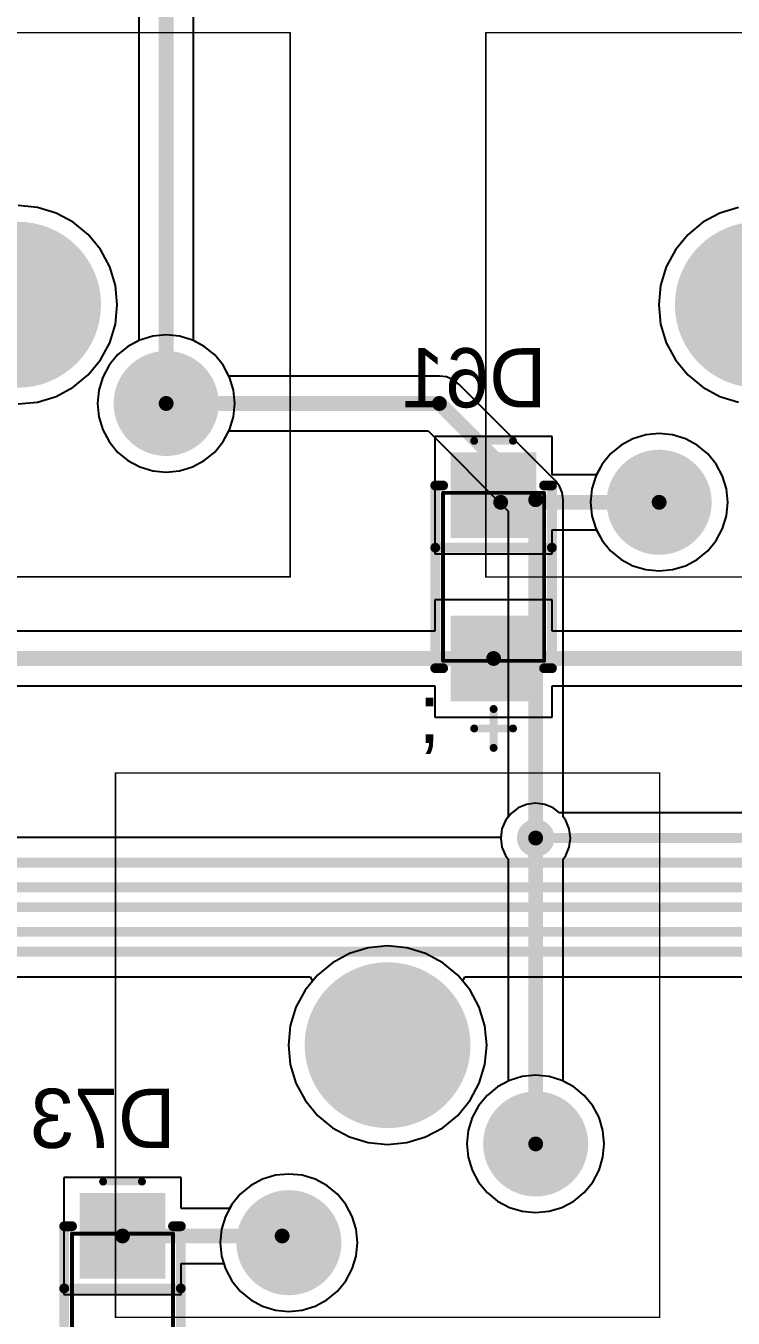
# Model space of a CAD drawing. Header units: millimetres. Extents: x 25 to 374, y 23 to 150.
# Drawn here: x 220.97 to 239.17, y 47.03 to 80.27 of the extents above; entities that cross this region are included whole.
import ezdxf

# ---------------------------------------------------------------- set-up
doc = ezdxf.new("R2010")
doc.units = ezdxf.units.MM
for name, color, linetype in [('BottomLayer', 5, 'Continuous'), ('BottomOverlay', 54, 'Continuous'), ('BottomPaste', 16, 'Continuous'), ('BottomSolder', 6, 'Continuous'), ('Mechanical1', 6, 'Continuous'), ('Mechanical13', 56, 'Continuous'), ('Mechanical15', 56, 'Continuous'), ('MultiLayer', 9, 'Continuous'), ('PadHoleLayer', 156, 'Continuous'), ('TopLayer', 1, 'Continuous'), ('TopOverlay', 2, 'Continuous'), ('TopSolder', 216, 'Continuous'), ('ViaHoleLayer', 16, 'Continuous')]:
    doc.layers.add(name, color=color, linetype=linetype)

# ---------------------------------------------------------------- blocks, each defined once
blk = doc.blocks.new('SMA_DO_214AC__S1_B_89')
at = {"layer": 'BottomLayer'}
for points in [[(-1.1, -1), (-1.1, 1), (-3.1, -1), (-3.1, 1)], [(3.1, -1), (3.1, 1), (1.1, -1), (1.1, 1)]]:
    blk.add_solid(points, dxfattribs=at)
at = {"layer": 'BottomOverlay', "const_width": 0.254}
for points in [[(-2.35, 1.3), (-2.35, 1.5)], [(2.35, 1.5), (-2.35, 1.5)], [(-0.75, -1.5), (-0.75, 1.5)], [(2.35, 1.3), (2.35, 1.5)], [(-2.35, -1.5), (-2.35, -1.3)], [(2.35, -1.5), (2.35, -1.3)], [(2.35, -1.5), (-2.35, -1.5)]]:
    blk.add_lwpolyline(points, dxfattribs=at)
at = {"layer": 'BottomOverlay', "const_width": 0.127}
for points in [[(-2.414, 1.5, 1), (-2.287, 1.5, 1)], [(-2.414, 1.5, 1), (-2.287, 1.5, 1)], [(-2.414, 1.3, 1), (-2.287, 1.3, 1)], [(-0.814, 1.5, 1), (-0.687, 1.5, 1)], [(2.287, 1.5, 1), (2.414, 1.5, 1)], [(2.287, 1.5, 1), (2.414, 1.5, 1)], [(2.287, 1.3, 1), (2.414, 1.3, 1)], [(-2.414, -1.3, 1), (-2.287, -1.3, 1)], [(2.287, -1.3, 1), (2.414, -1.3, 1)], [(-2.414, -1.5, 1), (-2.287, -1.5, 1)], [(-2.414, -1.5, 1), (-2.287, -1.5, 1)], [(-0.814, -1.5, 1), (-0.687, -1.5, 1)], [(2.287, -1.5, 1), (2.414, -1.5, 1)], [(2.287, -1.5, 1), (2.414, -1.5, 1)]]:
    blk.add_lwpolyline(points, format="xyb", close=True, dxfattribs=at)
at = {"layer": 'BottomPaste'}
for points in [[(-1.1, -1), (-1.1, 1), (-3.1, -1), (-3.1, 1)], [(3.1, -1), (3.1, 1), (1.1, -1), (1.1, 1)]]:
    blk.add_solid(points, dxfattribs=at)
at = {"layer": 'BottomSolder'}
for points in [[(-0.998, -1.102), (-0.998, 1.102), (-3.202, -1.102), (-3.202, 1.102)], [(3.202, -1.102), (3.202, 1.102), (0.998, -1.102), (0.998, 1.102)]]:
    blk.add_solid(points, dxfattribs=at)
at = {"layer": 'Mechanical13', "const_width": 0.1}
for points in [[(2.16, 1.3), (-2.16, 1.3)], [(-2.16, -1.3), (-2.16, 1.3)], [(2.16, -1.3), (2.16, 1.3)], [(2.16, -1.3), (-2.16, -1.3)]]:
    blk.add_lwpolyline(points, dxfattribs=at)
at = {"layer": 'Mechanical13', "const_width": 0.05}
for points in [[(-2.185, 1.3, 1), (-2.135, 1.3, 1)], [(-2.185, 1.3, 1), (-2.135, 1.3, 1)], [(2.135, 1.3, 1), (2.185, 1.3, 1)], [(2.135, 1.3, 1), (2.185, 1.3, 1)], [(-2.185, -1.3, 1), (-2.135, -1.3, 1)], [(-2.185, -1.3, 1), (-2.135, -1.3, 1)], [(2.135, -1.3, 1), (2.185, -1.3, 1)], [(2.135, -1.3, 1), (2.185, -1.3, 1)]]:
    blk.add_lwpolyline(points, format="xyb", close=True, dxfattribs=at)
at = {"layer": 'Mechanical15', "const_width": 0.203}
for points in [[(-3.5, -0.5), (-3.5, 0.5)], [(3.9, -0.5), (3.9, 0.5)], [(4.4, 0), (3.4, 0)]]:
    blk.add_lwpolyline(points, dxfattribs=at)
at = {"layer": 'Mechanical15', "const_width": 0.102}
for points in [[(-3.551, 0.5, 1), (-3.449, 0.5, 1)], [(3.849, 0.5, 1), (3.951, 0.5, 1)], [(3.349, 0, 1), (3.451, 0, 1)], [(4.349, 0, 1), (4.451, 0, 1)], [(-3.551, -0.5, 1), (-3.449, -0.5, 1)], [(3.849, -0.5, 1), (3.951, -0.5, 1)]]:
    blk.add_lwpolyline(points, format="xyb", close=True, dxfattribs=at)
blk = doc.blocks.new('SMA_DO_214AC__S1_B_101')
at = {"layer": 'BottomLayer'}
for points in [[(-1.1, -1), (-1.1, 1), (-3.1, -1), (-3.1, 1)], [(3.1, -1), (3.1, 1), (1.1, -1), (1.1, 1)]]:
    blk.add_solid(points, dxfattribs=at)
at = {"layer": 'BottomOverlay', "const_width": 0.254}
for points in [[(-2.35, 1.3), (-2.35, 1.5)], [(2.35, 1.5), (-2.35, 1.5)], [(-0.75, -1.5), (-0.75, 1.5)], [(2.35, 1.3), (2.35, 1.5)], [(-2.35, -1.5), (-2.35, -1.3)], [(2.35, -1.5), (2.35, -1.3)], [(2.35, -1.5), (-2.35, -1.5)]]:
    blk.add_lwpolyline(points, dxfattribs=at)
at = {"layer": 'BottomOverlay', "const_width": 0.127}
for points in [[(-2.414, 1.5, 1), (-2.287, 1.5, 1)], [(-2.414, 1.5, 1), (-2.287, 1.5, 1)], [(-2.414, 1.3, 1), (-2.287, 1.3, 1)], [(-0.814, 1.5, 1), (-0.687, 1.5, 1)], [(2.287, 1.5, 1), (2.414, 1.5, 1)], [(2.287, 1.5, 1), (2.414, 1.5, 1)], [(2.287, 1.3, 1), (2.414, 1.3, 1)], [(-2.414, -1.3, 1), (-2.287, -1.3, 1)], [(2.287, -1.3, 1), (2.414, -1.3, 1)], [(-2.414, -1.5, 1), (-2.287, -1.5, 1)], [(-2.414, -1.5, 1), (-2.287, -1.5, 1)], [(-0.814, -1.5, 1), (-0.687, -1.5, 1)], [(2.287, -1.5, 1), (2.414, -1.5, 1)], [(2.287, -1.5, 1), (2.414, -1.5, 1)]]:
    blk.add_lwpolyline(points, format="xyb", close=True, dxfattribs=at)
at = {"layer": 'BottomPaste'}
for points in [[(-1.1, -1), (-1.1, 1), (-3.1, -1), (-3.1, 1)], [(3.1, -1), (3.1, 1), (1.1, -1), (1.1, 1)]]:
    blk.add_solid(points, dxfattribs=at)
at = {"layer": 'BottomSolder'}
for points in [[(-0.998, -1.102), (-0.998, 1.102), (-3.202, -1.102), (-3.202, 1.102)], [(3.202, -1.102), (3.202, 1.102), (0.998, -1.102), (0.998, 1.102)]]:
    blk.add_solid(points, dxfattribs=at)
at = {"layer": 'Mechanical13', "const_width": 0.1}
for points in [[(2.16, 1.3), (-2.16, 1.3)], [(-2.16, -1.3), (-2.16, 1.3)], [(2.16, -1.3), (2.16, 1.3)], [(2.16, -1.3), (-2.16, -1.3)]]:
    blk.add_lwpolyline(points, dxfattribs=at)
at = {"layer": 'Mechanical13', "const_width": 0.05}
for points in [[(-2.185, 1.3, 1), (-2.135, 1.3, 1)], [(-2.185, 1.3, 1), (-2.135, 1.3, 1)], [(2.135, 1.3, 1), (2.185, 1.3, 1)], [(2.135, 1.3, 1), (2.185, 1.3, 1)], [(-2.185, -1.3, 1), (-2.135, -1.3, 1)], [(-2.185, -1.3, 1), (-2.135, -1.3, 1)], [(2.135, -1.3, 1), (2.185, -1.3, 1)], [(2.135, -1.3, 1), (2.185, -1.3, 1)]]:
    blk.add_lwpolyline(points, format="xyb", close=True, dxfattribs=at)
at = {"layer": 'Mechanical15', "const_width": 0.203}
for points in [[(-3.5, -0.5), (-3.5, 0.5)], [(3.9, -0.5), (3.9, 0.5)], [(4.4, 0), (3.4, 0)]]:
    blk.add_lwpolyline(points, dxfattribs=at)
at = {"layer": 'Mechanical15', "const_width": 0.102}
for points in [[(-3.551, 0.5, 1), (-3.449, 0.5, 1)], [(3.849, 0.5, 1), (3.951, 0.5, 1)], [(3.349, 0, 1), (3.451, 0, 1)], [(4.349, 0, 1), (4.451, 0, 1)], [(-3.551, -0.5, 1), (-3.449, -0.5, 1)], [(3.849, -0.5, 1), (3.951, -0.5, 1)]]:
    blk.add_lwpolyline(points, format="xyb", close=True, dxfattribs=at)
blk = doc.blocks.new('MX_SW_3_180')
at = {"layer": 'BottomLayer'}
for points, const_width in [([(-1.016, 0, 1), (1.016, 0, 1)], 2.032), ([(3.185, -2.54, 1), (4.435, -2.54, 1)], 1.25), ([(-3.165, -5.08, 1), (-1.915, -5.08, 1)], 1.25)]:
    blk.add_lwpolyline(points, format="xyb", close=True, dxfattribs=dict(at, const_width=const_width))
at = {"layer": 'BottomSolder'}
for points, const_width in [([(-1.067, 0, 1), (1.067, 0, 1)], 2.134), ([(3.134, -2.54, 1), (4.486, -2.54, 1)], 1.352), ([(-3.216, -5.08, 1), (-1.864, -5.08, 1)], 1.352)]:
    blk.add_lwpolyline(points, format="xyb", close=True, dxfattribs=dict(at, const_width=const_width))
at = {"layer": 'Mechanical1', "const_width": 0.0381}
for points in [[(-7, -7), (-7, 7)], [(-7, 7), (7, 7)], [(7, -7), (7, 7)], [(-7, -7), (7, -7)]]:
    blk.add_lwpolyline(points, dxfattribs=at)
at = {"layer": 'Mechanical1', "const_width": 0.0191}
for points in [[(-7.01, 7, 1), (-6.99, 7, 1)], [(-7.01, 7, 1), (-6.99, 7, 1)], [(6.99, 7, 1), (7.01, 7, 1)], [(6.99, 7, 1), (7.01, 7, 1)], [(-7.01, -7, 1), (-6.99, -7, 1)], [(-7.01, -7, 1), (-6.99, -7, 1)], [(6.99, -7, 1), (7.01, -7, 1)], [(6.99, -7, 1), (7.01, -7, 1)]]:
    blk.add_lwpolyline(points, format="xyb", close=True, dxfattribs=at)
at = {"layer": 'MultiLayer'}
for points, const_width in [([(-1.016, 0, 1), (1.016, 0, 1)], 2.032), ([(3.185, -2.54, 1), (4.435, -2.54, 1)], 1.25), ([(-3.165, -5.08, 1), (-1.915, -5.08, 1)], 1.25)]:
    blk.add_lwpolyline(points, format="xyb", close=True, dxfattribs=dict(at, const_width=const_width))
at = {"layer": 'PadHoleLayer'}
for points, const_width in [([(-1.016, 0, 1), (1.016, 0, 1)], 2.032), ([(3.435, -2.54, 1), (4.185, -2.54, 1)], 0.75), ([(-2.915, -5.08, 1), (-2.165, -5.08, 1)], 0.75)]:
    blk.add_lwpolyline(points, format="xyb", close=True, dxfattribs=dict(at, const_width=const_width))
at = {"layer": 'TopLayer'}
for points, const_width in [([(-1.016, 0, 1), (1.016, 0, 1)], 2.032), ([(3.185, -2.54, 1), (4.435, -2.54, 1)], 1.25), ([(-3.165, -5.08, 1), (-1.915, -5.08, 1)], 1.25)]:
    blk.add_lwpolyline(points, format="xyb", close=True, dxfattribs=dict(at, const_width=const_width))
at = {"layer": 'TopSolder'}
for points, const_width in [([(-1.067, 0, 1), (1.067, 0, 1)], 2.134), ([(3.134, -2.54, 1), (4.486, -2.54, 1)], 1.352), ([(-3.216, -5.08, 1), (-1.864, -5.08, 1)], 1.352)]:
    blk.add_lwpolyline(points, format="xyb", close=True, dxfattribs=dict(at, const_width=const_width))
blk = doc.blocks.new('MX_SW_3_181')
at = {"layer": 'BottomLayer'}
for points, const_width in [([(-1.016, 0, 1), (1.016, 0, 1)], 2.032), ([(3.185, -2.54, 1), (4.435, -2.54, 1)], 1.25), ([(-3.165, -5.08, 1), (-1.915, -5.08, 1)], 1.25)]:
    blk.add_lwpolyline(points, format="xyb", close=True, dxfattribs=dict(at, const_width=const_width))
at = {"layer": 'BottomSolder'}
for points, const_width in [([(-1.067, 0, 1), (1.067, 0, 1)], 2.134), ([(3.134, -2.54, 1), (4.486, -2.54, 1)], 1.352), ([(-3.216, -5.08, 1), (-1.864, -5.08, 1)], 1.352)]:
    blk.add_lwpolyline(points, format="xyb", close=True, dxfattribs=dict(at, const_width=const_width))
at = {"layer": 'Mechanical1', "const_width": 0.0381}
for points in [[(-7, -7), (-7, 7)], [(-7, 7), (7, 7)], [(7, -7), (7, 7)], [(-7, -7), (7, -7)]]:
    blk.add_lwpolyline(points, dxfattribs=at)
at = {"layer": 'Mechanical1', "const_width": 0.0191}
for points in [[(-7.01, 7, 1), (-6.99, 7, 1)], [(-7.01, 7, 1), (-6.99, 7, 1)], [(6.99, 7, 1), (7.01, 7, 1)], [(6.99, 7, 1), (7.01, 7, 1)], [(-7.01, -7, 1), (-6.99, -7, 1)], [(-7.01, -7, 1), (-6.99, -7, 1)], [(6.99, -7, 1), (7.01, -7, 1)], [(6.99, -7, 1), (7.01, -7, 1)]]:
    blk.add_lwpolyline(points, format="xyb", close=True, dxfattribs=at)
at = {"layer": 'MultiLayer'}
for points, const_width in [([(-1.016, 0, 1), (1.016, 0, 1)], 2.032), ([(3.185, -2.54, 1), (4.435, -2.54, 1)], 1.25), ([(-3.165, -5.08, 1), (-1.915, -5.08, 1)], 1.25)]:
    blk.add_lwpolyline(points, format="xyb", close=True, dxfattribs=dict(at, const_width=const_width))
at = {"layer": 'PadHoleLayer'}
for points, const_width in [([(-1.016, 0, 1), (1.016, 0, 1)], 2.032), ([(3.435, -2.54, 1), (4.185, -2.54, 1)], 0.75), ([(-2.915, -5.08, 1), (-2.165, -5.08, 1)], 0.75)]:
    blk.add_lwpolyline(points, format="xyb", close=True, dxfattribs=dict(at, const_width=const_width))
at = {"layer": 'TopLayer'}
for points, const_width in [([(-1.016, 0, 1), (1.016, 0, 1)], 2.032), ([(3.185, -2.54, 1), (4.435, -2.54, 1)], 1.25), ([(-3.165, -5.08, 1), (-1.915, -5.08, 1)], 1.25)]:
    blk.add_lwpolyline(points, format="xyb", close=True, dxfattribs=dict(at, const_width=const_width))
at = {"layer": 'TopSolder'}
for points, const_width in [([(-1.067, 0, 1), (1.067, 0, 1)], 2.134), ([(3.134, -2.54, 1), (4.486, -2.54, 1)], 1.352), ([(-3.216, -5.08, 1), (-1.864, -5.08, 1)], 1.352)]:
    blk.add_lwpolyline(points, format="xyb", close=True, dxfattribs=dict(at, const_width=const_width))
blk = doc.blocks.new('MX_SW_3_193')
at = {"layer": 'BottomLayer'}
for points, const_width in [([(-1.016, 0, 1), (1.016, 0, 1)], 2.032), ([(3.185, -2.54, 1), (4.435, -2.54, 1)], 1.25), ([(-3.165, -5.08, 1), (-1.915, -5.08, 1)], 1.25)]:
    blk.add_lwpolyline(points, format="xyb", close=True, dxfattribs=dict(at, const_width=const_width))
at = {"layer": 'BottomSolder'}
for points, const_width in [([(-1.067, 0, 1), (1.067, 0, 1)], 2.134), ([(3.134, -2.54, 1), (4.486, -2.54, 1)], 1.352), ([(-3.216, -5.08, 1), (-1.864, -5.08, 1)], 1.352)]:
    blk.add_lwpolyline(points, format="xyb", close=True, dxfattribs=dict(at, const_width=const_width))
at = {"layer": 'Mechanical1', "const_width": 0.0381}
for points in [[(-7, -7), (-7, 7)], [(-7, 7), (7, 7)], [(7, -7), (7, 7)], [(-7, -7), (7, -7)]]:
    blk.add_lwpolyline(points, dxfattribs=at)
at = {"layer": 'Mechanical1', "const_width": 0.0191}
for points in [[(-7.01, 7, 1), (-6.99, 7, 1)], [(-7.01, 7, 1), (-6.99, 7, 1)], [(6.99, 7, 1), (7.01, 7, 1)], [(6.99, 7, 1), (7.01, 7, 1)], [(-7.01, -7, 1), (-6.99, -7, 1)], [(-7.01, -7, 1), (-6.99, -7, 1)], [(6.99, -7, 1), (7.01, -7, 1)], [(6.99, -7, 1), (7.01, -7, 1)]]:
    blk.add_lwpolyline(points, format="xyb", close=True, dxfattribs=at)
at = {"layer": 'MultiLayer'}
for points, const_width in [([(-1.016, 0, 1), (1.016, 0, 1)], 2.032), ([(3.185, -2.54, 1), (4.435, -2.54, 1)], 1.25), ([(-3.165, -5.08, 1), (-1.915, -5.08, 1)], 1.25)]:
    blk.add_lwpolyline(points, format="xyb", close=True, dxfattribs=dict(at, const_width=const_width))
at = {"layer": 'PadHoleLayer'}
for points, const_width in [([(-1.016, 0, 1), (1.016, 0, 1)], 2.032), ([(3.435, -2.54, 1), (4.185, -2.54, 1)], 0.75), ([(-2.915, -5.08, 1), (-2.165, -5.08, 1)], 0.75)]:
    blk.add_lwpolyline(points, format="xyb", close=True, dxfattribs=dict(at, const_width=const_width))
at = {"layer": 'TopLayer'}
for points, const_width in [([(-1.016, 0, 1), (1.016, 0, 1)], 2.032), ([(3.185, -2.54, 1), (4.435, -2.54, 1)], 1.25), ([(-3.165, -5.08, 1), (-1.915, -5.08, 1)], 1.25)]:
    blk.add_lwpolyline(points, format="xyb", close=True, dxfattribs=dict(at, const_width=const_width))
at = {"layer": 'TopSolder'}
for points, const_width in [([(-1.067, 0, 1), (1.067, 0, 1)], 2.134), ([(3.134, -2.54, 1), (4.486, -2.54, 1)], 1.352), ([(-3.216, -5.08, 1), (-1.864, -5.08, 1)], 1.352)]:
    blk.add_lwpolyline(points, format="xyb", close=True, dxfattribs=dict(at, const_width=const_width))

msp = doc.modelspace()

# ---------------------------------------------------------------- linework, layer by layer
at = {"layer": 'BottomLayer'}
for p, q in [((221.265, 75.604), (220.767, 75.653)), ((221.743, 75.459), (221.265, 75.604)), ((239.303, 75.602), (238.825, 75.457)), ((222.185, 75.223), (221.743, 75.459)), ((222.571, 74.906), (222.185, 75.223)), ((238.383, 75.221), (237.997, 74.903)), ((238.825, 75.457), (238.383, 75.221)), ((222.889, 74.519), (222.571, 74.906)), ((237.997, 74.903), (237.679, 74.517)), ((223.125, 74.078), (222.889, 74.519)), ((237.679, 74.517), (237.443, 74.075)), ((223.27, 73.599), (223.125, 74.078)), ((237.443, 74.075), (237.298, 73.597)), ((223.319, 73.101), (223.27, 73.599)), ((237.298, 73.597), (237.249, 73.099)), ((223.27, 72.603), (223.319, 73.101)), ((237.249, 73.099), (237.298, 72.601)), ((223.125, 72.124), (223.27, 72.603)), ((237.298, 72.601), (237.443, 72.122)), ((223.901, 72.193), (223.595, 72.03)), ((224.232, 72.294), (223.901, 72.193)), ((224.577, 72.328), (224.232, 72.294)), ((224.921, 72.294), (224.577, 72.328)), ((225.253, 72.193), (224.921, 72.294)), ((225.558, 72.03), (225.253, 72.193)), ((222.889, 71.683), (223.125, 72.124)), ((223.328, 71.81), (223.108, 71.543)), ((223.595, 72.03), (223.328, 71.81)), ((225.826, 71.81), (225.558, 72.03)), ((226.045, 71.543), (225.826, 71.81)), ((237.443, 72.122), (237.679, 71.681)), ((222.571, 71.296), (222.889, 71.683)), ((223.108, 71.543), (222.945, 71.237)), ((226.209, 71.237), (226.045, 71.543)), ((237.679, 71.681), (237.997, 71.294)), ((222.185, 70.979), (222.571, 71.296)), ((222.945, 71.237), (222.844, 70.906)), ((226.309, 70.906), (226.209, 71.237)), ((237.997, 71.294), (238.383, 70.977)), ((221.743, 70.743), (222.185, 70.979)), ((222.844, 70.906), (222.81, 70.561)), ((226.343, 70.561), (226.309, 70.906)), ((238.383, 70.977), (238.825, 70.741)), ((220.767, 70.549), (221.265, 70.598)), ((221.265, 70.598), (221.743, 70.743)), ((222.81, 70.561), (222.844, 70.217)), ((226.309, 70.217), (226.343, 70.561)), ((238.825, 70.741), (239.303, 70.595)), ((222.844, 70.217), (222.945, 69.885)), ((226.209, 69.885), (226.309, 70.217)), ((222.945, 69.885), (223.108, 69.58)), ((226.045, 69.58), (226.209, 69.885)), ((223.108, 69.58), (223.328, 69.312)), ((225.826, 69.312), (226.045, 69.58)), ((234.51, 69.709), (231.494, 69.709)), ((231.494, 69.709), (231.494, 66.693)), ((234.51, 68.723), (234.51, 69.709)), ((236.28, 69.487), (236.012, 69.268)), ((236.585, 69.651), (236.28, 69.487)), ((236.917, 69.751), (236.585, 69.651)), ((237.261, 69.785), (236.917, 69.751)), ((237.606, 69.751), (237.261, 69.785)), ((237.937, 69.651), (237.606, 69.751)), ((238.243, 69.487), (237.937, 69.651)), ((238.511, 69.268), (238.243, 69.487)), ((223.328, 69.312), (223.595, 69.092)), ((225.558, 69.092), (225.826, 69.312)), ((236.012, 69.268), (235.793, 69)), ((238.73, 69), (238.511, 69.268)), ((223.595, 69.092), (223.901, 68.929)), ((223.901, 68.929), (224.232, 68.829)), ((224.232, 68.829), (224.577, 68.795)), ((224.577, 68.795), (224.921, 68.829)), ((224.921, 68.829), (225.253, 68.929)), ((225.253, 68.929), (225.558, 69.092)), ((235.793, 69), (235.645, 68.723)), ((238.893, 68.695), (238.73, 69)), ((235.645, 68.723), (234.51, 68.723)), ((238.994, 68.363), (238.893, 68.695)), ((239.028, 68.019), (238.994, 68.363)), ((238.994, 67.674), (239.028, 68.019)), ((238.893, 67.343), (238.994, 67.674)), ((234.51, 66.693), (234.51, 67.314)), ((234.51, 67.314), (235.645, 67.314)), ((235.645, 67.314), (235.793, 67.037)), ((238.73, 67.037), (238.893, 67.343)), ((235.793, 67.037), (236.012, 66.77)), ((238.511, 66.77), (238.73, 67.037)), ((231.494, 66.693), (234.51, 66.693)), ((236.012, 66.77), (236.28, 66.55)), ((236.28, 66.55), (236.585, 66.387)), ((237.937, 66.387), (238.243, 66.55)), ((238.243, 66.55), (238.511, 66.77)), ((236.585, 66.387), (236.917, 66.286)), ((236.917, 66.286), (237.261, 66.252)), ((237.261, 66.252), (237.606, 66.286)), ((237.606, 66.286), (237.937, 66.387)), ((234.51, 65.509), (231.494, 65.509)), ((231.494, 65.509), (231.494, 64.705)), ((234.51, 64.705), (234.51, 65.509)), ((231.494, 64.705), (215.437, 64.705)), ((250.567, 64.705), (234.51, 64.705)), ((215.437, 63.296), (231.494, 63.296)), ((231.494, 63.296), (231.494, 62.493)), ((234.51, 62.493), (234.51, 63.296)), ((234.51, 63.296), (250.567, 63.296)), ((231.494, 62.493), (234.51, 62.493)), ((233.852, 60.249), (233.636, 60.159)), ((234.084, 60.279), (233.852, 60.249)), ((234.316, 60.249), (234.084, 60.279)), ((234.532, 60.159), (234.316, 60.249)), ((233.45, 60.017), (233.307, 59.831)), ((233.636, 60.159), (233.45, 60.017)), ((234.7, 60.03), (234.532, 60.159)), ((266.648, 60.03), (234.7, 60.03)), ((233.218, 59.615), (233.189, 59.395)), ((233.307, 59.831), (233.218, 59.615)), ((233.189, 59.395), (215.661, 59.395)), ((213.228, 55.814), (228.284, 55.814)), ((228.339, 55.699), (228.152, 55.472)), ((228.284, 55.814), (228.339, 55.699)), ((232.209, 55.699), (232.263, 55.814)), ((232.396, 55.472), (232.209, 55.699)), ((232.263, 55.814), (247.34, 55.814)), ((228.152, 55.472), (227.916, 55.03)), ((232.632, 55.03), (232.396, 55.472)), ((227.916, 55.03), (227.771, 54.552)), ((232.777, 54.552), (232.632, 55.03)), ((227.771, 54.552), (227.722, 54.054)), ((232.826, 54.054), (232.777, 54.552)), ((227.722, 54.054), (227.771, 53.556)), ((232.777, 53.556), (232.826, 54.054)), ((227.771, 53.556), (227.916, 53.077)), ((232.632, 53.077), (232.777, 53.556)), ((233.739, 53.246), (233.408, 53.146)), ((234.084, 53.28), (233.739, 53.246)), ((234.428, 53.246), (234.084, 53.28)), ((234.76, 53.146), (234.428, 53.246)), ((227.916, 53.077), (228.152, 52.636)), ((232.396, 52.636), (232.632, 53.077)), ((233.102, 52.983), (232.835, 52.763)), ((233.408, 53.146), (233.102, 52.983)), ((235.065, 52.983), (234.76, 53.146)), ((235.333, 52.763), (235.065, 52.983)), ((228.152, 52.636), (228.469, 52.249)), ((232.079, 52.249), (232.396, 52.636)), ((232.835, 52.763), (232.615, 52.495)), ((235.553, 52.495), (235.333, 52.763)), ((228.469, 52.249), (228.856, 51.932)), ((231.692, 51.932), (232.079, 52.249)), ((232.615, 52.495), (232.452, 52.19)), ((235.716, 52.19), (235.553, 52.495)), ((228.856, 51.932), (229.297, 51.696)), ((231.251, 51.696), (231.692, 51.932)), ((232.452, 52.19), (232.351, 51.858)), ((235.816, 51.858), (235.716, 52.19)), ((229.297, 51.696), (229.776, 51.55)), ((229.776, 51.55), (230.274, 51.501)), ((230.274, 51.501), (230.772, 51.55)), ((230.772, 51.55), (231.251, 51.696)), ((232.351, 51.858), (232.317, 51.514)), ((235.85, 51.514), (235.816, 51.858)), ((232.317, 51.514), (232.351, 51.169)), ((235.816, 51.169), (235.85, 51.514)), ((232.351, 51.169), (232.452, 50.838)), ((235.716, 50.838), (235.816, 51.169)), ((224.962, 50.654), (221.946, 50.654)), ((221.946, 50.654), (221.946, 47.638)), ((224.962, 49.85), (224.962, 50.654)), ((227.058, 50.606), (226.752, 50.443)), ((227.389, 50.706), (227.058, 50.606)), ((227.734, 50.74), (227.389, 50.706)), ((228.078, 50.706), (227.734, 50.74)), ((228.41, 50.606), (228.078, 50.706)), ((228.715, 50.443), (228.41, 50.606)), ((232.452, 50.838), (232.615, 50.532)), ((232.615, 50.532), (232.835, 50.265)), ((235.333, 50.265), (235.553, 50.532)), ((235.553, 50.532), (235.716, 50.838)), ((226.485, 50.223), (226.265, 49.955)), ((226.752, 50.443), (226.485, 50.223)), ((228.983, 50.223), (228.715, 50.443)), ((229.203, 49.955), (228.983, 50.223)), ((232.835, 50.265), (233.102, 50.045)), ((235.065, 50.045), (235.333, 50.265)), ((226.265, 49.955), (226.209, 49.85)), ((229.366, 49.65), (229.203, 49.955)), ((233.102, 50.045), (233.408, 49.882)), ((233.408, 49.882), (233.739, 49.781)), ((234.428, 49.781), (234.76, 49.882)), ((234.76, 49.882), (235.065, 50.045)), ((226.209, 49.85), (224.962, 49.85)), ((229.466, 49.318), (229.366, 49.65)), ((233.739, 49.781), (234.084, 49.747)), ((234.084, 49.747), (234.428, 49.781)), ((229.5, 48.974), (229.466, 49.318)), ((229.466, 48.629), (229.5, 48.974)), ((229.366, 48.298), (229.466, 48.629)), ((224.962, 47.638), (224.962, 48.441)), ((224.962, 48.441), (226.058, 48.441)), ((226.058, 48.441), (226.102, 48.298)), ((226.102, 48.298), (226.265, 47.992)), ((229.203, 47.992), (229.366, 48.298)), ((226.265, 47.992), (226.485, 47.725)), ((228.983, 47.725), (229.203, 47.992)), ((221.946, 47.638), (224.962, 47.638)), ((226.485, 47.725), (226.752, 47.505)), ((228.715, 47.505), (228.983, 47.725)), ((226.752, 47.505), (227.058, 47.342)), ((227.058, 47.342), (227.389, 47.241)), ((227.389, 47.241), (227.734, 47.207)), ((227.734, 47.207), (228.078, 47.241)), ((228.078, 47.241), (228.41, 47.342)), ((228.41, 47.342), (228.715, 47.505))]:
    msp.add_line(p, q, dxfattribs=at)
for points, const_width in [([(233.184, 68.019), (237.261, 68.019)], 0.381), ([(213.929, 64.001), (233.002, 64.001)], 0.381), ([(233.002, 64.001), (252.075, 64.001)], 0.381), ([(234.084, 59.383), (266.916, 59.383)], 0.254), ([(215.044, 58.748), (294.094, 58.748)], 0.254), ([(206.464, 58.113), (293.586, 58.113)], 0.254), ([(205.829, 57.605), (293.205, 57.605)], 0.254), ([(205.448, 56.97), (292.824, 56.97)], 0.254), ([(204.813, 56.462), (292.316, 56.462)], 0.254), ([(223.454, 49.146), (227.562, 49.146)], 0.381)]:
    msp.add_lwpolyline(points, dxfattribs=dict(at, const_width=const_width))
for points, const_width in [([(233.089, 68.019, 1), (233.279, 68.019, 1)], 0.191), ([(237.166, 68.019, 1), (237.357, 68.019, 1)], 0.191), ([(232.907, 64.001, 1), (233.097, 64.001, 1)], 0.191), ([(232.907, 64.001, 1), (233.097, 64.001, 1)], 0.191), ([(233.893, 59.383, 1), (234.274, 59.383, 1)], 0.381), ([(234.02, 59.383, 1), (234.147, 59.383, 1)], 0.127), ([(223.359, 49.146, 1), (223.549, 49.146, 1)], 0.191), ([(227.466, 49.146, 1), (227.657, 49.146, 1)], 0.191)]:
    msp.add_lwpolyline(points, format="xyb", close=True, dxfattribs=dict(at, const_width=const_width))
at = {"layer": 'BottomSolder', "const_width": 0.483}
msp.add_lwpolyline([(233.843, 59.383, 1), (234.325, 59.383, 1)], format="xyb", close=True, dxfattribs=at)
at = {"layer": 'Mechanical1', "const_width": 0.0127}
for points in [[(213.757, 80.105), (227.757, 80.105)], [(227.757, 66.106), (227.757, 80.105)], [(232.807, 80.105), (246.807, 80.105)], [(232.807, 66.106), (232.807, 80.105)], [(213.757, 66.106), (227.757, 66.106)], [(232.807, 66.106), (246.807, 66.106)], [(223.282, 61.055), (237.282, 61.055)], [(223.282, 47.056), (223.282, 61.055)], [(237.282, 47.056), (237.282, 61.055)], [(223.282, 47.056), (237.282, 47.056)]]:
    msp.add_lwpolyline(points, dxfattribs=at)
at = {"layer": 'Mechanical1', "const_width": 0.00635}
for points in [[(227.754, 80.105, 1), (227.76, 80.105, 1)], [(227.754, 80.105, 1), (227.76, 80.105, 1)], [(232.804, 80.105, 1), (232.81, 80.105, 1)], [(232.804, 80.105, 1), (232.81, 80.105, 1)], [(227.754, 66.106, 1), (227.76, 66.106, 1)], [(227.754, 66.106, 1), (227.76, 66.106, 1)], [(232.804, 66.106, 1), (232.81, 66.106, 1)], [(232.804, 66.106, 1), (232.81, 66.106, 1)], [(223.279, 61.055, 1), (223.285, 61.055, 1)], [(223.279, 61.055, 1), (223.285, 61.055, 1)], [(237.279, 61.055, 1), (237.285, 61.055, 1)], [(237.279, 61.055, 1), (237.285, 61.055, 1)], [(223.279, 47.056, 1), (223.285, 47.056, 1)], [(223.279, 47.056, 1), (223.285, 47.056, 1)], [(237.279, 47.056, 1), (237.285, 47.056, 1)], [(237.279, 47.056, 1), (237.285, 47.056, 1)]]:
    msp.add_lwpolyline(points, format="xyb", close=True, dxfattribs=at)
at = {"layer": 'MultiLayer', "const_width": 0.381}
msp.add_lwpolyline([(233.893, 59.383, 1), (234.274, 59.383, 1)], format="xyb", close=True, dxfattribs=at)
at = {"layer": 'TopLayer'}
for p, q in [((225.281, 72.178), (225.281, 87.34)), ((223.872, 87.049), (223.872, 72.178)), ((221.265, 75.604), (220.767, 75.653)), ((221.743, 75.459), (221.265, 75.604)), ((239.303, 75.602), (238.825, 75.457)), ((222.185, 75.223), (221.743, 75.459)), ((222.571, 74.906), (222.185, 75.223)), ((238.383, 75.221), (237.997, 74.903)), ((238.825, 75.457), (238.383, 75.221)), ((222.889, 74.519), (222.571, 74.906)), ((237.997, 74.903), (237.679, 74.517)), ((223.125, 74.078), (222.889, 74.519)), ((237.679, 74.517), (237.443, 74.075)), ((223.27, 73.599), (223.125, 74.078)), ((237.443, 74.075), (237.298, 73.597)), ((223.319, 73.101), (223.27, 73.599)), ((237.298, 73.597), (237.249, 73.099)), ((223.27, 72.603), (223.319, 73.101)), ((237.249, 73.099), (237.298, 72.601)), ((223.125, 72.124), (223.27, 72.603)), ((237.298, 72.601), (237.443, 72.122)), ((223.872, 72.178), (223.595, 72.03)), ((225.558, 72.03), (225.281, 72.178)), ((222.889, 71.683), (223.125, 72.124)), ((223.328, 71.81), (223.108, 71.543)), ((223.595, 72.03), (223.328, 71.81)), ((225.826, 71.81), (225.558, 72.03)), ((226.045, 71.543), (225.826, 71.81)), ((237.443, 72.122), (237.679, 71.681)), ((222.571, 71.296), (222.889, 71.683)), ((223.108, 71.543), (222.945, 71.237)), ((226.193, 71.266), (226.045, 71.543)), ((237.679, 71.681), (237.997, 71.294)), ((222.185, 70.979), (222.571, 71.296)), ((222.945, 71.237), (222.844, 70.906)), ((231.607, 71.266), (226.193, 71.266)), ((231.79, 71.242), (231.607, 71.266)), ((231.96, 71.171), (231.79, 71.242)), ((232.106, 71.059), (231.96, 71.171)), ((237.997, 71.294), (238.383, 70.977)), ((221.743, 70.743), (222.185, 70.979)), ((222.844, 70.906), (222.81, 70.561)), ((234.582, 68.583), (232.106, 71.059)), ((238.383, 70.977), (238.825, 70.741)), ((220.767, 70.549), (221.265, 70.598)), ((221.265, 70.598), (221.743, 70.743)), ((222.81, 70.561), (222.844, 70.217)), ((238.825, 70.741), (239.303, 70.595)), ((222.844, 70.217), (222.945, 69.885)), ((222.945, 69.885), (223.108, 69.58)), ((226.045, 69.58), (226.193, 69.857)), ((226.193, 69.857), (231.316, 69.857)), ((231.316, 69.857), (233.379, 67.793)), ((223.108, 69.58), (223.328, 69.312)), ((225.826, 69.312), (226.045, 69.58)), ((236.28, 69.487), (236.012, 69.268)), ((236.585, 69.651), (236.28, 69.487)), ((236.917, 69.751), (236.585, 69.651)), ((237.261, 69.785), (236.917, 69.751)), ((237.606, 69.751), (237.261, 69.785)), ((237.937, 69.651), (237.606, 69.751)), ((238.243, 69.487), (237.937, 69.651)), ((238.511, 69.268), (238.243, 69.487)), ((223.328, 69.312), (223.595, 69.092)), ((225.558, 69.092), (225.826, 69.312)), ((236.012, 69.268), (235.793, 69)), ((238.73, 69), (238.511, 69.268)), ((223.595, 69.092), (223.901, 68.929)), ((223.901, 68.929), (224.232, 68.829)), ((224.232, 68.829), (224.577, 68.795)), ((224.577, 68.795), (224.921, 68.829)), ((224.921, 68.829), (225.253, 68.929)), ((225.253, 68.929), (225.558, 69.092)), ((235.793, 69), (235.629, 68.695)), ((238.893, 68.695), (238.73, 69)), ((234.694, 68.437), (234.582, 68.583)), ((235.629, 68.695), (235.529, 68.363)), ((238.994, 68.363), (238.893, 68.695)), ((234.764, 68.267), (234.694, 68.437)), ((234.788, 68.085), (234.764, 68.267)), ((235.529, 68.363), (235.495, 68.019)), ((239.028, 68.019), (238.994, 68.363)), ((234.788, 59.925), (234.788, 68.085)), ((235.495, 68.019), (235.529, 67.674)), ((238.994, 67.674), (239.028, 68.019)), ((233.379, 67.793), (233.379, 59.925)), ((235.529, 67.674), (235.629, 67.343)), ((238.893, 67.343), (238.994, 67.674)), ((235.629, 67.343), (235.793, 67.037)), ((238.73, 67.037), (238.893, 67.343)), ((235.793, 67.037), (236.012, 66.77)), ((238.511, 66.77), (238.73, 67.037)), ((236.012, 66.77), (236.28, 66.55)), ((236.28, 66.55), (236.585, 66.387)), ((237.937, 66.387), (238.243, 66.55)), ((238.243, 66.55), (238.511, 66.77)), ((236.585, 66.387), (236.917, 66.286)), ((236.917, 66.286), (237.261, 66.252)), ((237.261, 66.252), (237.606, 66.286)), ((237.606, 66.286), (237.937, 66.387)), ((233.379, 59.925), (233.307, 59.831)), ((234.86, 59.831), (234.788, 59.925)), ((233.218, 59.615), (233.187, 59.383)), ((233.307, 59.831), (233.218, 59.615)), ((234.95, 59.615), (234.86, 59.831)), ((234.981, 59.383), (234.95, 59.615)), ((233.187, 59.383), (233.218, 59.151)), ((234.95, 59.151), (234.981, 59.383)), ((233.218, 59.151), (233.307, 58.934)), ((233.307, 58.934), (233.379, 58.84)), ((233.379, 58.84), (233.379, 53.131)), ((234.788, 58.84), (234.86, 58.934)), ((234.788, 53.131), (234.788, 58.84)), ((234.86, 58.934), (234.95, 59.151)), ((229.776, 56.557), (229.297, 56.412)), ((230.274, 56.606), (229.776, 56.557)), ((230.772, 56.557), (230.274, 56.606)), ((231.251, 56.412), (230.772, 56.557)), ((229.297, 56.412), (228.856, 56.176)), ((231.692, 56.176), (231.251, 56.412)), ((228.469, 55.858), (228.152, 55.472)), ((228.856, 56.176), (228.469, 55.858)), ((232.079, 55.858), (231.692, 56.176)), ((232.396, 55.472), (232.079, 55.858)), ((228.152, 55.472), (227.916, 55.03)), ((232.632, 55.03), (232.396, 55.472)), ((227.916, 55.03), (227.771, 54.552)), ((232.777, 54.552), (232.632, 55.03)), ((227.771, 54.552), (227.722, 54.054)), ((232.826, 54.054), (232.777, 54.552)), ((227.722, 54.054), (227.771, 53.556)), ((232.777, 53.556), (232.826, 54.054)), ((227.771, 53.556), (227.916, 53.077)), ((232.632, 53.077), (232.777, 53.556)), ((227.916, 53.077), (228.152, 52.636)), ((232.396, 52.636), (232.632, 53.077)), ((233.102, 52.983), (232.835, 52.763)), ((233.379, 53.131), (233.102, 52.983)), ((235.065, 52.983), (234.788, 53.131)), ((235.333, 52.763), (235.065, 52.983)), ((228.152, 52.636), (228.469, 52.249)), ((232.079, 52.249), (232.396, 52.636)), ((232.835, 52.763), (232.615, 52.495)), ((235.553, 52.495), (235.333, 52.763)), ((228.469, 52.249), (228.856, 51.932)), ((231.692, 51.932), (232.079, 52.249)), ((232.615, 52.495), (232.452, 52.19)), ((235.716, 52.19), (235.553, 52.495)), ((228.856, 51.932), (229.297, 51.696)), ((231.251, 51.696), (231.692, 51.932)), ((232.452, 52.19), (232.351, 51.858)), ((235.816, 51.858), (235.716, 52.19)), ((229.297, 51.696), (229.776, 51.55)), ((229.776, 51.55), (230.274, 51.501)), ((230.274, 51.501), (230.772, 51.55)), ((230.772, 51.55), (231.251, 51.696)), ((232.351, 51.858), (232.317, 51.514)), ((235.85, 51.514), (235.816, 51.858)), ((232.317, 51.514), (232.351, 51.169)), ((235.816, 51.169), (235.85, 51.514)), ((232.351, 51.169), (232.452, 50.838)), ((235.716, 50.838), (235.816, 51.169)), ((227.058, 50.606), (226.752, 50.443)), ((227.389, 50.706), (227.058, 50.606)), ((227.734, 50.74), (227.389, 50.706)), ((228.078, 50.706), (227.734, 50.74)), ((228.41, 50.606), (228.078, 50.706)), ((228.715, 50.443), (228.41, 50.606)), ((232.452, 50.838), (232.615, 50.532)), ((232.615, 50.532), (232.835, 50.265)), ((235.333, 50.265), (235.553, 50.532)), ((235.553, 50.532), (235.716, 50.838)), ((226.485, 50.223), (226.265, 49.955)), ((226.752, 50.443), (226.485, 50.223)), ((228.983, 50.223), (228.715, 50.443)), ((229.203, 49.955), (228.983, 50.223)), ((232.835, 50.265), (233.102, 50.045)), ((235.065, 50.045), (235.333, 50.265)), ((226.265, 49.955), (226.102, 49.65)), ((229.366, 49.65), (229.203, 49.955)), ((233.102, 50.045), (233.408, 49.882)), ((233.408, 49.882), (233.739, 49.781)), ((234.428, 49.781), (234.76, 49.882)), ((234.76, 49.882), (235.065, 50.045)), ((226.102, 49.65), (226.001, 49.318)), ((229.466, 49.318), (229.366, 49.65)), ((233.739, 49.781), (234.084, 49.747)), ((234.084, 49.747), (234.428, 49.781)), ((226.001, 49.318), (225.967, 48.974)), ((229.5, 48.974), (229.466, 49.318)), ((225.967, 48.974), (226.001, 48.629)), ((229.466, 48.629), (229.5, 48.974)), ((226.001, 48.629), (226.102, 48.298)), ((229.366, 48.298), (229.466, 48.629)), ((226.102, 48.298), (226.265, 47.992)), ((229.203, 47.992), (229.366, 48.298)), ((226.265, 47.992), (226.485, 47.725)), ((228.983, 47.725), (229.203, 47.992)), ((226.485, 47.725), (226.752, 47.505)), ((228.715, 47.505), (228.983, 47.725)), ((226.752, 47.505), (227.058, 47.342)), ((227.058, 47.342), (227.389, 47.241)), ((227.389, 47.241), (227.734, 47.207)), ((227.734, 47.207), (228.078, 47.241)), ((228.078, 47.241), (228.41, 47.342)), ((228.41, 47.342), (228.715, 47.505))]:
    msp.add_line(p, q, dxfattribs=at)
at = {"layer": 'TopLayer', "const_width": 0.381}
for points in [[(224.577, 70.561), (224.577, 87.34)], [(224.577, 70.561), (231.607, 70.561)], [(231.607, 70.561), (234.084, 68.085)], [(234.084, 59.383), (234.084, 68.085)], [(234.084, 51.514), (234.084, 59.383)]]:
    msp.add_lwpolyline(points, dxfattribs=at)
at = {"layer": 'TopLayer'}
for points, const_width in [([(224.481, 70.561, 1), (224.672, 70.561, 1)], 0.191), ([(224.481, 70.561, 1), (224.672, 70.561, 1)], 0.191), ([(231.512, 70.561, 1), (231.703, 70.561, 1)], 0.191), ([(231.512, 70.561, 1), (231.703, 70.561, 1)], 0.191), ([(233.989, 68.085, 1), (234.179, 68.085, 1)], 0.191), ([(233.989, 68.085, 1), (234.179, 68.085, 1)], 0.191), ([(233.893, 59.383, 1), (234.274, 59.383, 1)], 0.381), ([(233.989, 59.383, 1), (234.179, 59.383, 1)], 0.191), ([(233.989, 59.383, 1), (234.179, 59.383, 1)], 0.191), ([(233.989, 51.514, 1), (234.179, 51.514, 1)], 0.191)]:
    msp.add_lwpolyline(points, format="xyb", close=True, dxfattribs=dict(at, const_width=const_width))
at = {"layer": 'TopSolder', "const_width": 0.483}
msp.add_lwpolyline([(233.843, 59.383, 1), (234.325, 59.383, 1)], format="xyb", close=True, dxfattribs=at)
at = {"layer": 'ViaHoleLayer', "const_width": 0.191}
msp.add_lwpolyline([(233.989, 59.383, 1), (234.179, 59.383, 1)], format="xyb", close=True, dxfattribs=at)

# ---------------------------------------------------------------- block references
for name, p in [('MX_SW_3_180', (220.767, 73.101)), ('MX_SW_3_181', (239.801, 73.099)), ('MX_SW_3_193', (230.274, 54.054))]:
    msp.add_blockref(name, p)
at = {"rotation": 270}
for name, p in [('SMA_DO_214AC__S1_B_89', (233.002, 66.101)), ('SMA_DO_214AC__S1_B_101', (223.454, 47.046))]:
    msp.add_blockref(name, p, dxfattribs=at)

# ---------------------------------------------------------------- texts
at = {"layer": 'BottomOverlay', "text_generation_flag": 2}
for s, p in [('D61', (234.366, 70.46)), ('D73', (224.815, 51.41))]:
    msp.add_text(s, height=1.524, dxfattribs=at).set_placement(p)
at = {"layer": 'TopOverlay'}
msp.add_text(';', height=1.524, dxfattribs=at).set_placement((231.064, 61.824))

doc.saveas('drawing.dxf')
